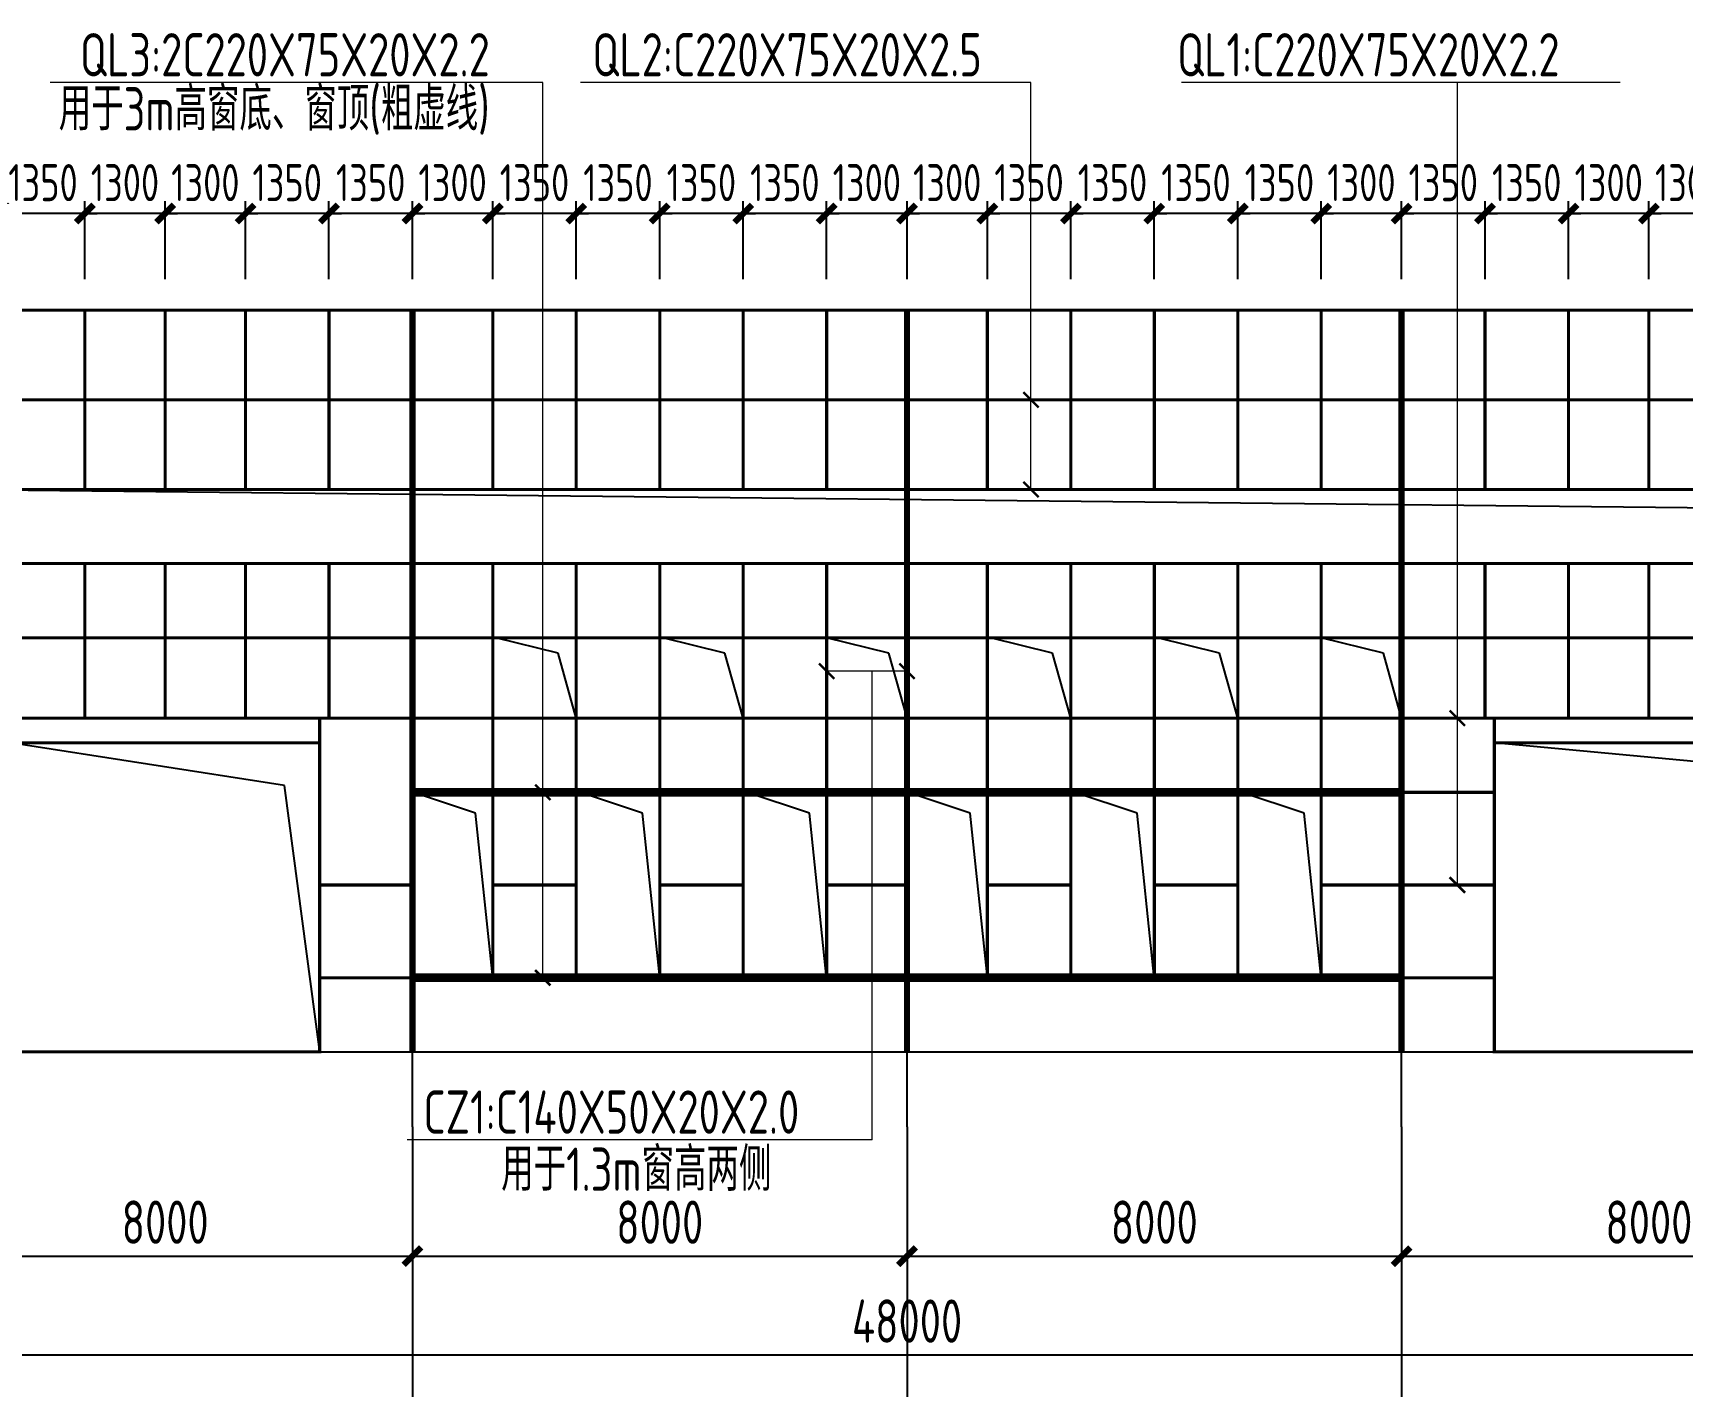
# Model space of a CAD drawing. Extents: x -2746917 to -971774, y -3334247 to -3250358.
# Drawn here: x -1549018 to -1535681, y -3308696 to -3297751 of the extents above; entities that cross this region are included whole.
import ezdxf

# ---------------------------------------------------------------- set-up
doc = ezdxf.new("R2010")
doc.units = 0
doc.header["$LTSCALE"] = 1000
doc.header["$MEASUREMENT"] = 0
doc.header["$PDMODE"] = 35
doc.linetypes.add('DASH', pattern=[0.35, 0.25, -0.1])
doc.linetypes.add('DOTE', pattern=[2.42, 2, -0.2, 0.02, -0.2])
doc.layers.get('0').update_dxf_attribs({"linetype": 'CONTINUOUS'})
doc.layers.get('Defpoints').update_dxf_attribs({"linetype": 'CONTINUOUS'})
for name, color, linetype in [('AXIS', 253, 'DOTE'), ('DIM', 3, 'CONTINUOUS'), ('NUM', 7, 'CONTINUOUS'), ('REIN', 1, 'CONTINUOUS'), ('TEXT', 7, 'CONTINUOUS')]:
    doc.layers.add(name, color=color, linetype=linetype)
doc.styles.add('TSSD_Dimension', font='tssdeng.shx', dxfattribs={"width": 0.75, "bigfont": 'Hztxt.shx'})
doc.styles.add('TSSD_Rein', font='Tssdeng.shx', dxfattribs={"width": 0.75, "bigfont": 'hztxt.shx'})
doc.dimstyles.new('TSSD_200_100', dxfattribs={"dimtxt": 350, "dimasz": 100, "dimexe": 100, "dimexo": 250, "dimgap": 100, "dimtad": 1, "dimdec": 0, "dimlfac": 2, "dimzin": 0, "dimdsep": 46, "dimtxsty": 'TSSD_Dimension', "dimblk": 'ARCHTICK', "dimcen": 0, "dimdle": 100, "dimclrt": 7, "dimadec": 0, "dimazin": 0, "dimtfac": 1, "dimtdec": 0, "dimtix": 1, "dimtmove": 2, "dimatfit": 3, "dimfxl": 1, "dimtolj": 1, "dimtzin": 0, "dimarcsym": 0})

# ---------------------------------------------------------------- blocks, each defined once
blk = doc.blocks.new('_ArchTick')
at = {"color": 0, "const_width": 0.5}
blk.add_lwpolyline([(-0.71, -0.71), (0.71, 0.71)], dxfattribs=at)
blk = doc.blocks.new('*D3378')
at = {"layer": 'Defpoints', "color": 0, "ltscale": 1.5}
for p in [(-1549949, -3306599), (-1545949, -3306599), (-1545949, -3307646)]:
    blk.add_point(p, dxfattribs=at)
at = {"layer": 'DIM', "color": 0, "lineweight": -2, "ltscale": 1.5}
for p, q in [((-1549949, -3306849), (-1549949, -3307746)), ((-1545949, -3306849), (-1545949, -3307746)), ((-1550049, -3307646), (-1545849, -3307646))]:
    blk.add_line(p, q, dxfattribs=at)
at = {"layer": 'DIM', "color": 0, "lineweight": -2, "ltscale": 1.5, "xscale": 100, "yscale": 100, "zscale": 100, "rotation": 180}
blk.add_blockref('_ArchTick', (-1549949, -3307646), dxfattribs=at)
at = {"layer": 'DIM', "color": 0, "lineweight": -2, "ltscale": 1.5, "xscale": 100, "yscale": 100, "zscale": 100}
blk.add_blockref('_ArchTick', (-1545949, -3307646), dxfattribs=at)
at = {"layer": 'DIM', "color": 7, "ltscale": 1.5, "insert": (-1547949, -3307371), "char_height": 350, "attachment_point": 5, "style": 'TSSD_Dimension'}
blk.add_mtext('\\A1;8000', dxfattribs=at)
blk = doc.blocks.new('*D3379')
at = {"layer": 'Defpoints', "color": 0, "ltscale": 1.5}
for p in [(-1545949, -3306599), (-1541949, -3306599), (-1541949, -3307646)]:
    blk.add_point(p, dxfattribs=at)
at = {"layer": 'DIM', "color": 0, "lineweight": -2, "ltscale": 1.5}
for p, q in [((-1545949, -3306849), (-1545949, -3307746)), ((-1541949, -3306849), (-1541949, -3307746)), ((-1546049, -3307646), (-1541849, -3307646))]:
    blk.add_line(p, q, dxfattribs=at)
at = {"layer": 'DIM', "color": 0, "lineweight": -2, "ltscale": 1.5, "xscale": 100, "yscale": 100, "zscale": 100, "rotation": 180}
blk.add_blockref('_ArchTick', (-1545949, -3307646), dxfattribs=at)
at = {"layer": 'DIM', "color": 0, "lineweight": -2, "ltscale": 1.5, "xscale": 100, "yscale": 100, "zscale": 100}
blk.add_blockref('_ArchTick', (-1541949, -3307646), dxfattribs=at)
at = {"layer": 'DIM', "color": 7, "ltscale": 1.5, "insert": (-1543949, -3307371), "char_height": 350, "attachment_point": 5, "style": 'TSSD_Dimension'}
blk.add_mtext('\\A1;8000', dxfattribs=at)
blk = doc.blocks.new('*D3380')
at = {"layer": 'Defpoints', "color": 0, "ltscale": 1.5}
for p in [(-1541949, -3306599), (-1537949, -3306599), (-1537949, -3307646)]:
    blk.add_point(p, dxfattribs=at)
at = {"layer": 'DIM', "color": 0, "lineweight": -2, "ltscale": 1.5}
for p, q in [((-1541949, -3306849), (-1541949, -3307746)), ((-1537949, -3306849), (-1537949, -3307746)), ((-1542049, -3307646), (-1537849, -3307646))]:
    blk.add_line(p, q, dxfattribs=at)
at = {"layer": 'DIM', "color": 0, "lineweight": -2, "ltscale": 1.5, "xscale": 100, "yscale": 100, "zscale": 100, "rotation": 180}
blk.add_blockref('_ArchTick', (-1541949, -3307646), dxfattribs=at)
at = {"layer": 'DIM', "color": 0, "lineweight": -2, "ltscale": 1.5, "xscale": 100, "yscale": 100, "zscale": 100}
blk.add_blockref('_ArchTick', (-1537949, -3307646), dxfattribs=at)
at = {"layer": 'DIM', "color": 7, "ltscale": 1.5, "insert": (-1539949, -3307371), "char_height": 350, "attachment_point": 5, "style": 'TSSD_Dimension'}
blk.add_mtext('\\A1;8000', dxfattribs=at)
blk = doc.blocks.new('*D3381')
at = {"layer": 'Defpoints', "color": 0, "ltscale": 1.5}
for p in [(-1537949, -3306599), (-1533949, -3306599), (-1533949, -3307646)]:
    blk.add_point(p, dxfattribs=at)
at = {"layer": 'DIM', "color": 0, "lineweight": -2, "ltscale": 1.5}
for p, q in [((-1537949, -3306849), (-1537949, -3307746)), ((-1533949, -3306849), (-1533949, -3307746)), ((-1538049, -3307646), (-1533849, -3307646))]:
    blk.add_line(p, q, dxfattribs=at)
at = {"layer": 'DIM', "color": 0, "lineweight": -2, "ltscale": 1.5, "xscale": 100, "yscale": 100, "zscale": 100, "rotation": 180}
blk.add_blockref('_ArchTick', (-1537949, -3307646), dxfattribs=at)
at = {"layer": 'DIM', "color": 0, "lineweight": -2, "ltscale": 1.5, "xscale": 100, "yscale": 100, "zscale": 100}
blk.add_blockref('_ArchTick', (-1533949, -3307646), dxfattribs=at)
at = {"layer": 'DIM', "color": 7, "ltscale": 1.5, "insert": (-1535949, -3307371), "char_height": 350, "attachment_point": 5, "style": 'TSSD_Dimension'}
blk.add_mtext('\\A1;8000', dxfattribs=at)
blk = doc.blocks.new('*D3383')
at = {"layer": 'Defpoints', "color": 0, "ltscale": 1.5}
for p in [(-1553949, -3306599), (-1529949, -3306599), (-1553949, -3308446)]:
    blk.add_point(p, dxfattribs=at)
at = {"layer": 'DIM', "color": 0, "lineweight": -2, "ltscale": 1.5}
for p, q in [((-1553949, -3306849), (-1553949, -3308546)), ((-1529949, -3306849), (-1529949, -3308546)), ((-1529849, -3308446), (-1554049, -3308446))]:
    blk.add_line(p, q, dxfattribs=at)
at = {"layer": 'DIM', "color": 0, "lineweight": -2, "ltscale": 1.5, "xscale": 100, "yscale": 100, "zscale": 100, "rotation": 180}
blk.add_blockref('_ArchTick', (-1553949, -3308446), dxfattribs=at)
at = {"layer": 'DIM', "color": 0, "lineweight": -2, "ltscale": 1.5, "xscale": 100, "yscale": 100, "zscale": 100}
blk.add_blockref('_ArchTick', (-1529949, -3308446), dxfattribs=at)
at = {"layer": 'DIM', "color": 7, "ltscale": 1.5, "insert": (-1541949, -3308171), "char_height": 350, "attachment_point": 5, "style": 'TSSD_Dimension'}
blk.add_mtext('\\A1;48000', dxfattribs=at)
blk = doc.blocks.new('*D3340')
at = {"layer": 'Defpoints', "color": 0, "ltscale": 1.5}
for p in [(-1535949, -3299212), (-1535949, -3299994), (-1535299, -3299994)]:
    blk.add_point(p, dxfattribs=at)
at = {"layer": 'DIM', "color": 0, "lineweight": -2, "ltscale": 1.5}
for p, q in [((-1535949, -3299744), (-1535949, -3299112)), ((-1535299, -3299744), (-1535299, -3299112)), ((-1535949, -3299212), (-1536049, -3299212)), ((-1535299, -3299212), (-1535949, -3299212)), ((-1535299, -3299212), (-1535199, -3299212))]:
    blk.add_line(p, q, dxfattribs=at)
at = {"layer": 'DIM', "color": 0, "lineweight": -2, "ltscale": 1.5, "xscale": 100, "yscale": 100, "zscale": 100}
blk.add_blockref('_ArchTick', (-1535949, -3299212), dxfattribs=at)
at = {"layer": 'DIM', "color": 0, "lineweight": -2, "ltscale": 1.5, "xscale": 100, "yscale": 100, "zscale": 100, "rotation": 180}
blk.add_blockref('_ArchTick', (-1535299, -3299212), dxfattribs=at)
at = {"layer": 'DIM', "color": 7, "ltscale": 1.5, "insert": (-1535624, -3298962), "char_height": 300, "attachment_point": 5, "style": 'TSSD_Dimension'}
blk.add_mtext('\\A1;1300', dxfattribs=at)
blk = doc.blocks.new('*D3341')
at = {"layer": 'Defpoints', "color": 0, "ltscale": 1.5}
for p in [(-1536599, -3299212), (-1536599, -3299994), (-1535949, -3299994)]:
    blk.add_point(p, dxfattribs=at)
at = {"layer": 'DIM', "color": 0, "lineweight": -2, "ltscale": 1.5}
for p, q in [((-1536599, -3299744), (-1536599, -3299112)), ((-1535949, -3299744), (-1535949, -3299112)), ((-1536599, -3299212), (-1536699, -3299212)), ((-1535949, -3299212), (-1536599, -3299212)), ((-1535949, -3299212), (-1535849, -3299212))]:
    blk.add_line(p, q, dxfattribs=at)
at = {"layer": 'DIM', "color": 0, "lineweight": -2, "ltscale": 1.5, "xscale": 100, "yscale": 100, "zscale": 100}
blk.add_blockref('_ArchTick', (-1536599, -3299212), dxfattribs=at)
at = {"layer": 'DIM', "color": 0, "lineweight": -2, "ltscale": 1.5, "xscale": 100, "yscale": 100, "zscale": 100, "rotation": 180}
blk.add_blockref('_ArchTick', (-1535949, -3299212), dxfattribs=at)
at = {"layer": 'DIM', "color": 7, "ltscale": 1.5, "insert": (-1536274, -3298962), "char_height": 300, "attachment_point": 5, "style": 'TSSD_Dimension'}
blk.add_mtext('\\A1;1300', dxfattribs=at)
blk = doc.blocks.new('*D3342')
at = {"layer": 'Defpoints', "color": 0, "ltscale": 1.5}
for p in [(-1537274, -3299212), (-1537274, -3299994), (-1536599, -3299994)]:
    blk.add_point(p, dxfattribs=at)
at = {"layer": 'DIM', "color": 0, "lineweight": -2, "ltscale": 1.5}
for p, q in [((-1537274, -3299744), (-1537274, -3299112)), ((-1536599, -3299744), (-1536599, -3299112)), ((-1537274, -3299212), (-1537374, -3299212)), ((-1536599, -3299212), (-1537274, -3299212)), ((-1536599, -3299212), (-1536499, -3299212))]:
    blk.add_line(p, q, dxfattribs=at)
at = {"layer": 'DIM', "color": 0, "lineweight": -2, "ltscale": 1.5, "xscale": 100, "yscale": 100, "zscale": 100}
blk.add_blockref('_ArchTick', (-1537274, -3299212), dxfattribs=at)
at = {"layer": 'DIM', "color": 0, "lineweight": -2, "ltscale": 1.5, "xscale": 100, "yscale": 100, "zscale": 100, "rotation": 180}
blk.add_blockref('_ArchTick', (-1536599, -3299212), dxfattribs=at)
at = {"layer": 'DIM', "color": 7, "ltscale": 1.5, "insert": (-1536937, -3298962), "char_height": 300, "attachment_point": 5, "style": 'TSSD_Dimension'}
blk.add_mtext('\\A1;1350', dxfattribs=at)
blk = doc.blocks.new('*D3343')
at = {"layer": 'Defpoints', "color": 0, "ltscale": 1.5}
for p in [(-1537949, -3299212), (-1537949, -3299994), (-1537274, -3299994)]:
    blk.add_point(p, dxfattribs=at)
at = {"layer": 'DIM', "color": 0, "lineweight": -2, "ltscale": 1.5}
for p, q in [((-1537949, -3299744), (-1537949, -3299112)), ((-1537274, -3299744), (-1537274, -3299112)), ((-1537949, -3299212), (-1538049, -3299212)), ((-1537274, -3299212), (-1537949, -3299212)), ((-1537274, -3299212), (-1537174, -3299212))]:
    blk.add_line(p, q, dxfattribs=at)
at = {"layer": 'DIM', "color": 0, "lineweight": -2, "ltscale": 1.5, "xscale": 100, "yscale": 100, "zscale": 100}
blk.add_blockref('_ArchTick', (-1537949, -3299212), dxfattribs=at)
at = {"layer": 'DIM', "color": 0, "lineweight": -2, "ltscale": 1.5, "xscale": 100, "yscale": 100, "zscale": 100, "rotation": 180}
blk.add_blockref('_ArchTick', (-1537274, -3299212), dxfattribs=at)
at = {"layer": 'DIM', "color": 7, "ltscale": 1.5, "insert": (-1537612, -3298962), "char_height": 300, "attachment_point": 5, "style": 'TSSD_Dimension'}
blk.add_mtext('\\A1;1350', dxfattribs=at)
blk = doc.blocks.new('*D3344')
at = {"layer": 'Defpoints', "color": 0, "ltscale": 1.5}
for p in [(-1538599, -3299212), (-1538599, -3299994), (-1537949, -3299994)]:
    blk.add_point(p, dxfattribs=at)
at = {"layer": 'DIM', "color": 0, "lineweight": -2, "ltscale": 1.5}
for p, q in [((-1538599, -3299744), (-1538599, -3299112)), ((-1537949, -3299744), (-1537949, -3299112)), ((-1538599, -3299212), (-1538699, -3299212)), ((-1537949, -3299212), (-1538599, -3299212)), ((-1537949, -3299212), (-1537849, -3299212))]:
    blk.add_line(p, q, dxfattribs=at)
at = {"layer": 'DIM', "color": 0, "lineweight": -2, "ltscale": 1.5, "xscale": 100, "yscale": 100, "zscale": 100}
blk.add_blockref('_ArchTick', (-1538599, -3299212), dxfattribs=at)
at = {"layer": 'DIM', "color": 0, "lineweight": -2, "ltscale": 1.5, "xscale": 100, "yscale": 100, "zscale": 100, "rotation": 180}
blk.add_blockref('_ArchTick', (-1537949, -3299212), dxfattribs=at)
at = {"layer": 'DIM', "color": 7, "ltscale": 1.5, "insert": (-1538274, -3298962), "char_height": 300, "attachment_point": 5, "style": 'TSSD_Dimension'}
blk.add_mtext('\\A1;1300', dxfattribs=at)
blk = doc.blocks.new('*D3345')
at = {"layer": 'Defpoints', "color": 0, "ltscale": 1.5}
for p in [(-1539274, -3299212), (-1539274, -3299994), (-1538599, -3299994)]:
    blk.add_point(p, dxfattribs=at)
at = {"layer": 'DIM', "color": 0, "lineweight": -2, "ltscale": 1.5}
for p, q in [((-1539274, -3299744), (-1539274, -3299112)), ((-1538599, -3299744), (-1538599, -3299112)), ((-1539274, -3299212), (-1539374, -3299212)), ((-1538599, -3299212), (-1539274, -3299212)), ((-1538599, -3299212), (-1538499, -3299212))]:
    blk.add_line(p, q, dxfattribs=at)
at = {"layer": 'DIM', "color": 0, "lineweight": -2, "ltscale": 1.5, "xscale": 100, "yscale": 100, "zscale": 100}
blk.add_blockref('_ArchTick', (-1539274, -3299212), dxfattribs=at)
at = {"layer": 'DIM', "color": 0, "lineweight": -2, "ltscale": 1.5, "xscale": 100, "yscale": 100, "zscale": 100, "rotation": 180}
blk.add_blockref('_ArchTick', (-1538599, -3299212), dxfattribs=at)
at = {"layer": 'DIM', "color": 7, "ltscale": 1.5, "insert": (-1538937, -3298962), "char_height": 300, "attachment_point": 5, "style": 'TSSD_Dimension'}
blk.add_mtext('\\A1;1350', dxfattribs=at)
blk = doc.blocks.new('*D3346')
at = {"layer": 'Defpoints', "color": 0, "ltscale": 1.5}
for p in [(-1539949, -3299212), (-1539949, -3299994), (-1539274, -3299994)]:
    blk.add_point(p, dxfattribs=at)
at = {"layer": 'DIM', "color": 0, "lineweight": -2, "ltscale": 1.5}
for p, q in [((-1539949, -3299744), (-1539949, -3299112)), ((-1539274, -3299744), (-1539274, -3299112)), ((-1539949, -3299212), (-1540049, -3299212)), ((-1539274, -3299212), (-1539949, -3299212)), ((-1539274, -3299212), (-1539174, -3299212))]:
    blk.add_line(p, q, dxfattribs=at)
at = {"layer": 'DIM', "color": 0, "lineweight": -2, "ltscale": 1.5, "xscale": 100, "yscale": 100, "zscale": 100}
blk.add_blockref('_ArchTick', (-1539949, -3299212), dxfattribs=at)
at = {"layer": 'DIM', "color": 0, "lineweight": -2, "ltscale": 1.5, "xscale": 100, "yscale": 100, "zscale": 100, "rotation": 180}
blk.add_blockref('_ArchTick', (-1539274, -3299212), dxfattribs=at)
at = {"layer": 'DIM', "color": 7, "ltscale": 1.5, "insert": (-1539612, -3298962), "char_height": 300, "attachment_point": 5, "style": 'TSSD_Dimension'}
blk.add_mtext('\\A1;1350', dxfattribs=at)
blk = doc.blocks.new('*D3347')
at = {"layer": 'Defpoints', "color": 0, "ltscale": 1.5}
for p in [(-1540624, -3299212), (-1540624, -3299994), (-1539949, -3299994)]:
    blk.add_point(p, dxfattribs=at)
at = {"layer": 'DIM', "color": 0, "lineweight": -2, "ltscale": 1.5}
for p, q in [((-1540624, -3299744), (-1540624, -3299112)), ((-1539949, -3299744), (-1539949, -3299112)), ((-1540624, -3299212), (-1540724, -3299212)), ((-1539949, -3299212), (-1540624, -3299212)), ((-1539949, -3299212), (-1539849, -3299212))]:
    blk.add_line(p, q, dxfattribs=at)
at = {"layer": 'DIM', "color": 0, "lineweight": -2, "ltscale": 1.5, "xscale": 100, "yscale": 100, "zscale": 100}
blk.add_blockref('_ArchTick', (-1540624, -3299212), dxfattribs=at)
at = {"layer": 'DIM', "color": 0, "lineweight": -2, "ltscale": 1.5, "xscale": 100, "yscale": 100, "zscale": 100, "rotation": 180}
blk.add_blockref('_ArchTick', (-1539949, -3299212), dxfattribs=at)
at = {"layer": 'DIM', "color": 7, "ltscale": 1.5, "insert": (-1540287, -3298962), "char_height": 300, "attachment_point": 5, "style": 'TSSD_Dimension'}
blk.add_mtext('\\A1;1350', dxfattribs=at)
blk = doc.blocks.new('*D3348')
at = {"layer": 'Defpoints', "color": 0, "ltscale": 1.5}
for p in [(-1541299, -3299212), (-1541299, -3299994), (-1540624, -3299994)]:
    blk.add_point(p, dxfattribs=at)
at = {"layer": 'DIM', "color": 0, "lineweight": -2, "ltscale": 1.5}
for p, q in [((-1541299, -3299744), (-1541299, -3299112)), ((-1540624, -3299744), (-1540624, -3299112)), ((-1541299, -3299212), (-1541399, -3299212)), ((-1540624, -3299212), (-1541299, -3299212)), ((-1540624, -3299212), (-1540524, -3299212))]:
    blk.add_line(p, q, dxfattribs=at)
at = {"layer": 'DIM', "color": 0, "lineweight": -2, "ltscale": 1.5, "xscale": 100, "yscale": 100, "zscale": 100}
blk.add_blockref('_ArchTick', (-1541299, -3299212), dxfattribs=at)
at = {"layer": 'DIM', "color": 0, "lineweight": -2, "ltscale": 1.5, "xscale": 100, "yscale": 100, "zscale": 100, "rotation": 180}
blk.add_blockref('_ArchTick', (-1540624, -3299212), dxfattribs=at)
at = {"layer": 'DIM', "color": 7, "ltscale": 1.5, "insert": (-1540962, -3298962), "char_height": 300, "attachment_point": 5, "style": 'TSSD_Dimension'}
blk.add_mtext('\\A1;1350', dxfattribs=at)
blk = doc.blocks.new('*D3349')
at = {"layer": 'Defpoints', "color": 0, "ltscale": 1.5}
for p in [(-1541949, -3299212), (-1541949, -3299994), (-1541299, -3299994)]:
    blk.add_point(p, dxfattribs=at)
at = {"layer": 'DIM', "color": 0, "lineweight": -2, "ltscale": 1.5}
for p, q in [((-1541949, -3299744), (-1541949, -3299112)), ((-1541299, -3299744), (-1541299, -3299112)), ((-1541949, -3299212), (-1542049, -3299212)), ((-1541299, -3299212), (-1541949, -3299212)), ((-1541299, -3299212), (-1541199, -3299212))]:
    blk.add_line(p, q, dxfattribs=at)
at = {"layer": 'DIM', "color": 0, "lineweight": -2, "ltscale": 1.5, "xscale": 100, "yscale": 100, "zscale": 100}
blk.add_blockref('_ArchTick', (-1541949, -3299212), dxfattribs=at)
at = {"layer": 'DIM', "color": 0, "lineweight": -2, "ltscale": 1.5, "xscale": 100, "yscale": 100, "zscale": 100, "rotation": 180}
blk.add_blockref('_ArchTick', (-1541299, -3299212), dxfattribs=at)
at = {"layer": 'DIM', "color": 7, "ltscale": 1.5, "insert": (-1541624, -3298962), "char_height": 300, "attachment_point": 5, "style": 'TSSD_Dimension'}
blk.add_mtext('\\A1;1300', dxfattribs=at)
blk = doc.blocks.new('*D3350')
at = {"layer": 'Defpoints', "color": 0, "ltscale": 1.5}
for p in [(-1542599, -3299212), (-1542599, -3299994), (-1541949, -3299994)]:
    blk.add_point(p, dxfattribs=at)
at = {"layer": 'DIM', "color": 0, "lineweight": -2, "ltscale": 1.5}
for p, q in [((-1542599, -3299744), (-1542599, -3299112)), ((-1541949, -3299744), (-1541949, -3299112)), ((-1542599, -3299212), (-1542699, -3299212)), ((-1541949, -3299212), (-1542599, -3299212)), ((-1541949, -3299212), (-1541849, -3299212))]:
    blk.add_line(p, q, dxfattribs=at)
at = {"layer": 'DIM', "color": 0, "lineweight": -2, "ltscale": 1.5, "xscale": 100, "yscale": 100, "zscale": 100}
blk.add_blockref('_ArchTick', (-1542599, -3299212), dxfattribs=at)
at = {"layer": 'DIM', "color": 0, "lineweight": -2, "ltscale": 1.5, "xscale": 100, "yscale": 100, "zscale": 100, "rotation": 180}
blk.add_blockref('_ArchTick', (-1541949, -3299212), dxfattribs=at)
at = {"layer": 'DIM', "color": 7, "ltscale": 1.5, "insert": (-1542274, -3298962), "char_height": 300, "attachment_point": 5, "style": 'TSSD_Dimension'}
blk.add_mtext('\\A1;1300', dxfattribs=at)
blk = doc.blocks.new('*D3351')
at = {"layer": 'Defpoints', "color": 0, "ltscale": 1.5}
for p in [(-1543274, -3299212), (-1543274, -3299994), (-1542599, -3299994)]:
    blk.add_point(p, dxfattribs=at)
at = {"layer": 'DIM', "color": 0, "lineweight": -2, "ltscale": 1.5}
for p, q in [((-1543274, -3299744), (-1543274, -3299112)), ((-1542599, -3299744), (-1542599, -3299112)), ((-1543274, -3299212), (-1543374, -3299212)), ((-1542599, -3299212), (-1543274, -3299212)), ((-1542599, -3299212), (-1542499, -3299212))]:
    blk.add_line(p, q, dxfattribs=at)
at = {"layer": 'DIM', "color": 0, "lineweight": -2, "ltscale": 1.5, "xscale": 100, "yscale": 100, "zscale": 100}
blk.add_blockref('_ArchTick', (-1543274, -3299212), dxfattribs=at)
at = {"layer": 'DIM', "color": 0, "lineweight": -2, "ltscale": 1.5, "xscale": 100, "yscale": 100, "zscale": 100, "rotation": 180}
blk.add_blockref('_ArchTick', (-1542599, -3299212), dxfattribs=at)
at = {"layer": 'DIM', "color": 7, "ltscale": 1.5, "insert": (-1542937, -3298962), "char_height": 300, "attachment_point": 5, "style": 'TSSD_Dimension'}
blk.add_mtext('\\A1;1350', dxfattribs=at)
blk = doc.blocks.new('*D3352')
at = {"layer": 'Defpoints', "color": 0, "ltscale": 1.5}
for p in [(-1543949, -3299212), (-1543949, -3299994), (-1543274, -3299994)]:
    blk.add_point(p, dxfattribs=at)
at = {"layer": 'DIM', "color": 0, "lineweight": -2, "ltscale": 1.5}
for p, q in [((-1543949, -3299744), (-1543949, -3299112)), ((-1543274, -3299744), (-1543274, -3299112)), ((-1543949, -3299212), (-1544049, -3299212)), ((-1543274, -3299212), (-1543949, -3299212)), ((-1543274, -3299212), (-1543174, -3299212))]:
    blk.add_line(p, q, dxfattribs=at)
at = {"layer": 'DIM', "color": 0, "lineweight": -2, "ltscale": 1.5, "xscale": 100, "yscale": 100, "zscale": 100}
blk.add_blockref('_ArchTick', (-1543949, -3299212), dxfattribs=at)
at = {"layer": 'DIM', "color": 0, "lineweight": -2, "ltscale": 1.5, "xscale": 100, "yscale": 100, "zscale": 100, "rotation": 180}
blk.add_blockref('_ArchTick', (-1543274, -3299212), dxfattribs=at)
at = {"layer": 'DIM', "color": 7, "ltscale": 1.5, "insert": (-1543612, -3298962), "char_height": 300, "attachment_point": 5, "style": 'TSSD_Dimension'}
blk.add_mtext('\\A1;1350', dxfattribs=at)
blk = doc.blocks.new('*D3353')
at = {"layer": 'Defpoints', "color": 0, "ltscale": 1.5}
for p in [(-1544624, -3299212), (-1544624, -3299994), (-1543949, -3299994)]:
    blk.add_point(p, dxfattribs=at)
at = {"layer": 'DIM', "color": 0, "lineweight": -2, "ltscale": 1.5}
for p, q in [((-1544624, -3299744), (-1544624, -3299112)), ((-1543949, -3299744), (-1543949, -3299112)), ((-1544624, -3299212), (-1544724, -3299212)), ((-1543949, -3299212), (-1544624, -3299212)), ((-1543949, -3299212), (-1543849, -3299212))]:
    blk.add_line(p, q, dxfattribs=at)
at = {"layer": 'DIM', "color": 0, "lineweight": -2, "ltscale": 1.5, "xscale": 100, "yscale": 100, "zscale": 100}
blk.add_blockref('_ArchTick', (-1544624, -3299212), dxfattribs=at)
at = {"layer": 'DIM', "color": 0, "lineweight": -2, "ltscale": 1.5, "xscale": 100, "yscale": 100, "zscale": 100, "rotation": 180}
blk.add_blockref('_ArchTick', (-1543949, -3299212), dxfattribs=at)
at = {"layer": 'DIM', "color": 7, "ltscale": 1.5, "insert": (-1544287, -3298962), "char_height": 300, "attachment_point": 5, "style": 'TSSD_Dimension'}
blk.add_mtext('\\A1;1350', dxfattribs=at)
blk = doc.blocks.new('*D3354')
at = {"layer": 'Defpoints', "color": 0, "ltscale": 1.5}
for p in [(-1545299, -3299212), (-1545299, -3299994), (-1544624, -3299994)]:
    blk.add_point(p, dxfattribs=at)
at = {"layer": 'DIM', "color": 0, "lineweight": -2, "ltscale": 1.5}
for p, q in [((-1545299, -3299744), (-1545299, -3299112)), ((-1544624, -3299744), (-1544624, -3299112)), ((-1545299, -3299212), (-1545399, -3299212)), ((-1544624, -3299212), (-1545299, -3299212)), ((-1544624, -3299212), (-1544524, -3299212))]:
    blk.add_line(p, q, dxfattribs=at)
at = {"layer": 'DIM', "color": 0, "lineweight": -2, "ltscale": 1.5, "xscale": 100, "yscale": 100, "zscale": 100}
blk.add_blockref('_ArchTick', (-1545299, -3299212), dxfattribs=at)
at = {"layer": 'DIM', "color": 0, "lineweight": -2, "ltscale": 1.5, "xscale": 100, "yscale": 100, "zscale": 100, "rotation": 180}
blk.add_blockref('_ArchTick', (-1544624, -3299212), dxfattribs=at)
at = {"layer": 'DIM', "color": 7, "ltscale": 1.5, "insert": (-1544962, -3298962), "char_height": 300, "attachment_point": 5, "style": 'TSSD_Dimension'}
blk.add_mtext('\\A1;1350', dxfattribs=at)
blk = doc.blocks.new('*D3355')
at = {"layer": 'Defpoints', "color": 0, "ltscale": 1.5}
for p in [(-1545949, -3299212), (-1545949, -3299994), (-1545299, -3299994)]:
    blk.add_point(p, dxfattribs=at)
at = {"layer": 'DIM', "color": 0, "lineweight": -2, "ltscale": 1.5}
for p, q in [((-1545949, -3299744), (-1545949, -3299112)), ((-1545299, -3299744), (-1545299, -3299112)), ((-1545949, -3299212), (-1546049, -3299212)), ((-1545299, -3299212), (-1545949, -3299212)), ((-1545299, -3299212), (-1545199, -3299212))]:
    blk.add_line(p, q, dxfattribs=at)
at = {"layer": 'DIM', "color": 0, "lineweight": -2, "ltscale": 1.5, "xscale": 100, "yscale": 100, "zscale": 100}
blk.add_blockref('_ArchTick', (-1545949, -3299212), dxfattribs=at)
at = {"layer": 'DIM', "color": 0, "lineweight": -2, "ltscale": 1.5, "xscale": 100, "yscale": 100, "zscale": 100, "rotation": 180}
blk.add_blockref('_ArchTick', (-1545299, -3299212), dxfattribs=at)
at = {"layer": 'DIM', "color": 7, "ltscale": 1.5, "insert": (-1545624, -3298962), "char_height": 300, "attachment_point": 5, "style": 'TSSD_Dimension'}
blk.add_mtext('\\A1;1300', dxfattribs=at)
blk = doc.blocks.new('*D3356')
at = {"layer": 'Defpoints', "color": 0, "ltscale": 1.5}
for p in [(-1546624, -3299212), (-1546624, -3299994), (-1545949, -3299994)]:
    blk.add_point(p, dxfattribs=at)
at = {"layer": 'DIM', "color": 0, "lineweight": -2, "ltscale": 1.5}
for p, q in [((-1546624, -3299744), (-1546624, -3299112)), ((-1545949, -3299744), (-1545949, -3299112)), ((-1546624, -3299212), (-1546724, -3299212)), ((-1545949, -3299212), (-1546624, -3299212)), ((-1545949, -3299212), (-1545849, -3299212))]:
    blk.add_line(p, q, dxfattribs=at)
at = {"layer": 'DIM', "color": 0, "lineweight": -2, "ltscale": 1.5, "xscale": 100, "yscale": 100, "zscale": 100}
blk.add_blockref('_ArchTick', (-1546624, -3299212), dxfattribs=at)
at = {"layer": 'DIM', "color": 0, "lineweight": -2, "ltscale": 1.5, "xscale": 100, "yscale": 100, "zscale": 100, "rotation": 180}
blk.add_blockref('_ArchTick', (-1545949, -3299212), dxfattribs=at)
at = {"layer": 'DIM', "color": 7, "ltscale": 1.5, "insert": (-1546287, -3298962), "char_height": 300, "attachment_point": 5, "style": 'TSSD_Dimension'}
blk.add_mtext('\\A1;1350', dxfattribs=at)
blk = doc.blocks.new('*D3357')
at = {"layer": 'Defpoints', "color": 0, "ltscale": 1.5}
for p in [(-1547299, -3299212), (-1547299, -3299994), (-1546624, -3299994)]:
    blk.add_point(p, dxfattribs=at)
at = {"layer": 'DIM', "color": 0, "lineweight": -2, "ltscale": 1.5}
for p, q in [((-1547299, -3299744), (-1547299, -3299112)), ((-1546624, -3299744), (-1546624, -3299112)), ((-1547299, -3299212), (-1547399, -3299212)), ((-1546624, -3299212), (-1547299, -3299212)), ((-1546624, -3299212), (-1546524, -3299212))]:
    blk.add_line(p, q, dxfattribs=at)
at = {"layer": 'DIM', "color": 0, "lineweight": -2, "ltscale": 1.5, "xscale": 100, "yscale": 100, "zscale": 100}
blk.add_blockref('_ArchTick', (-1547299, -3299212), dxfattribs=at)
at = {"layer": 'DIM', "color": 0, "lineweight": -2, "ltscale": 1.5, "xscale": 100, "yscale": 100, "zscale": 100, "rotation": 180}
blk.add_blockref('_ArchTick', (-1546624, -3299212), dxfattribs=at)
at = {"layer": 'DIM', "color": 7, "ltscale": 1.5, "insert": (-1546962, -3298962), "char_height": 300, "attachment_point": 5, "style": 'TSSD_Dimension'}
blk.add_mtext('\\A1;1350', dxfattribs=at)
blk = doc.blocks.new('*D3358')
at = {"layer": 'Defpoints', "color": 0, "ltscale": 1.5}
for p in [(-1547949, -3299212), (-1547949, -3299994), (-1547299, -3299994)]:
    blk.add_point(p, dxfattribs=at)
at = {"layer": 'DIM', "color": 0, "lineweight": -2, "ltscale": 1.5}
for p, q in [((-1547949, -3299744), (-1547949, -3299112)), ((-1547299, -3299744), (-1547299, -3299112)), ((-1547949, -3299212), (-1548049, -3299212)), ((-1547299, -3299212), (-1547949, -3299212)), ((-1547299, -3299212), (-1547199, -3299212))]:
    blk.add_line(p, q, dxfattribs=at)
at = {"layer": 'DIM', "color": 0, "lineweight": -2, "ltscale": 1.5, "xscale": 100, "yscale": 100, "zscale": 100}
blk.add_blockref('_ArchTick', (-1547949, -3299212), dxfattribs=at)
at = {"layer": 'DIM', "color": 0, "lineweight": -2, "ltscale": 1.5, "xscale": 100, "yscale": 100, "zscale": 100, "rotation": 180}
blk.add_blockref('_ArchTick', (-1547299, -3299212), dxfattribs=at)
at = {"layer": 'DIM', "color": 7, "ltscale": 1.5, "insert": (-1547624, -3298962), "char_height": 300, "attachment_point": 5, "style": 'TSSD_Dimension'}
blk.add_mtext('\\A1;1300', dxfattribs=at)
blk = doc.blocks.new('*D3359')
at = {"layer": 'Defpoints', "color": 0, "ltscale": 1.5}
for p in [(-1548599, -3299212), (-1548599, -3299994), (-1547949, -3299994)]:
    blk.add_point(p, dxfattribs=at)
at = {"layer": 'DIM', "color": 0, "lineweight": -2, "ltscale": 1.5}
for p, q in [((-1548599, -3299744), (-1548599, -3299112)), ((-1547949, -3299744), (-1547949, -3299112)), ((-1548599, -3299212), (-1548699, -3299212)), ((-1547949, -3299212), (-1548599, -3299212)), ((-1547949, -3299212), (-1547849, -3299212))]:
    blk.add_line(p, q, dxfattribs=at)
at = {"layer": 'DIM', "color": 0, "lineweight": -2, "ltscale": 1.5, "xscale": 100, "yscale": 100, "zscale": 100}
blk.add_blockref('_ArchTick', (-1548599, -3299212), dxfattribs=at)
at = {"layer": 'DIM', "color": 0, "lineweight": -2, "ltscale": 1.5, "xscale": 100, "yscale": 100, "zscale": 100, "rotation": 180}
blk.add_blockref('_ArchTick', (-1547949, -3299212), dxfattribs=at)
at = {"layer": 'DIM', "color": 7, "ltscale": 1.5, "insert": (-1548274, -3298962), "char_height": 300, "attachment_point": 5, "style": 'TSSD_Dimension'}
blk.add_mtext('\\A1;1300', dxfattribs=at)
blk = doc.blocks.new('*D3360')
at = {"layer": 'Defpoints', "color": 0, "ltscale": 1.5}
for p in [(-1549274, -3299212), (-1549274, -3299994), (-1548599, -3299994)]:
    blk.add_point(p, dxfattribs=at)
at = {"layer": 'DIM', "color": 0, "lineweight": -2, "ltscale": 1.5}
for p, q in [((-1549274, -3299744), (-1549274, -3299112)), ((-1548599, -3299744), (-1548599, -3299112)), ((-1549274, -3299212), (-1549374, -3299212)), ((-1548599, -3299212), (-1549274, -3299212)), ((-1548599, -3299212), (-1548499, -3299212))]:
    blk.add_line(p, q, dxfattribs=at)
at = {"layer": 'DIM', "color": 0, "lineweight": -2, "ltscale": 1.5, "xscale": 100, "yscale": 100, "zscale": 100}
blk.add_blockref('_ArchTick', (-1549274, -3299212), dxfattribs=at)
at = {"layer": 'DIM', "color": 0, "lineweight": -2, "ltscale": 1.5, "xscale": 100, "yscale": 100, "zscale": 100, "rotation": 180}
blk.add_blockref('_ArchTick', (-1548599, -3299212), dxfattribs=at)
at = {"layer": 'DIM', "color": 7, "ltscale": 1.5, "insert": (-1548937, -3298962), "char_height": 300, "attachment_point": 5, "style": 'TSSD_Dimension'}
blk.add_mtext('\\A1;1350', dxfattribs=at)

msp = doc.modelspace()

# ---------------------------------------------------------------- linework, layer by layer
at = {"ltscale": 1.5}
for p, q in [((-1534192.6, -3301606.67), (-1549949.13, -3301443.73)), ((-1544771.27, -3302767.35), (-1545274.13, -3302643.73)), ((-1544624.13, -3303293.73), (-1544771.27, -3302767.35)), ((-1543421.27, -3302767.35), (-1543924.13, -3302643.73)), ((-1543274.13, -3303293.73), (-1543421.27, -3302767.35)), ((-1542096.27, -3302767.35), (-1542599.13, -3302643.73)), ((-1541949.13, -3303293.73), (-1542096.27, -3302767.35)), ((-1540771.27, -3302767.35), (-1541274.13, -3302643.73)), ((-1540624.13, -3303293.73), (-1540771.27, -3302767.35)), ((-1539421.27, -3302767.35), (-1539924.13, -3302643.73)), ((-1539274.13, -3303293.73), (-1539421.27, -3302767.35)), ((-1538096.27, -3302767.35), (-1538599.13, -3302643.73)), ((-1537949.13, -3303293.73), (-1538096.27, -3302767.35)), ((-1546982.96, -3303837.37), (-1549199.13, -3303493.73)), ((-1534888.35, -3303709.29), (-1537199.13, -3303493.73)), ((-1546699.13, -3305993.73), (-1546982.96, -3303837.37)), ((-1545437.78, -3304062.55), (-1545949.13, -3303893.73)), ((-1544087.78, -3304062.55), (-1544599.13, -3303893.73)), ((-1542737.78, -3304062.55), (-1543249.13, -3303893.73)), ((-1541437.78, -3304062.55), (-1541949.13, -3303893.73)), ((-1540087.78, -3304062.55), (-1540599.13, -3303893.73)), ((-1538737.78, -3304062.55), (-1539249.13, -3303893.73)), ((-1545299.13, -3305393.73), (-1545437.78, -3304062.55)), ((-1543949.13, -3305393.73), (-1544087.78, -3304062.55)), ((-1542599.13, -3305393.73), (-1542737.78, -3304062.55)), ((-1541299.13, -3305393.73), (-1541437.78, -3304062.55)), ((-1539949.13, -3305393.73), (-1540087.78, -3304062.55)), ((-1538599.13, -3305393.73), (-1538737.78, -3304062.55))]:
    msp.add_line(p, q, dxfattribs=at)
at = {"layer": 'AXIS', "ltscale": 1.5}
for p, q in [((-1545949.13, -3306598.7), (-1545949.13, -3303903.99)), ((-1541949.13, -3306598.7), (-1541949.13, -3303903.99)), ((-1537949.13, -3306598.7), (-1537949.13, -3303903.99))]:
    msp.add_line(p, q, dxfattribs=at)
at = {"layer": 'NUM', "ltscale": 1.5}
for p, q in [((-1545949.13, -3306598.7), (-1545949.13, -3308846.34)), ((-1541949.13, -3306598.7), (-1541949.13, -3308846.34)), ((-1537949.13, -3306598.7), (-1537949.13, -3308846.34))]:
    msp.add_line(p, q, dxfattribs=at)
at = {"layer": 'REIN', "color": 0, "ltscale": 0.1}
msp.add_line((-1555221.43, -3305993.73), (-1529354.46, -3305993.73), dxfattribs=at)
at = {"layer": 'REIN', "color": 0, "ltscale": 0.1, "const_width": 50}
for points in [[(-1545949.13, -3305993.73), (-1545949.13, -3299993.73)], [(-1541949.13, -3305993.73), (-1541949.13, -3299993.73)], [(-1537949.13, -3305993.73), (-1537949.13, -3299993.73)]]:
    msp.add_lwpolyline(points, dxfattribs=at)
at = {"layer": 'REIN', "color": 0, "const_width": 25}
for points in [[(-1553886.63, -3299993.73), (-1530011.63, -3299993.73)], [(-1530011.63, -3300718.73), (-1553886.63, -3300718.73)], [(-1530011.63, -3305393.73), (-1530011.63, -3304793.73), (-1531949.13, -3304793.73), (-1531949.13, -3301443.73), (-1551949.13, -3301443.73), (-1551949.13, -3304793.73), (-1553886.63, -3304793.73), (-1553886.63, -3305393.73), (-1549949.13, -3305393.73), (-1549949.13, -3302043.73), (-1533949.13, -3302043.73), (-1533949.13, -3305393.73), (-1530011.63, -3305393.73)], [(-1549949.13, -3302043.73), (-1533949.13, -3302043.73)], [(-1549949.13, -3302643.73), (-1533949.13, -3302643.73)], [(-1549949.13, -3303293.73), (-1533949.13, -3303293.73)], [(-1546699.13, -3303493.73), (-1546699.13, -3303293.73)], [(-1537199.13, -3303493.73), (-1537199.13, -3303293.73)], [(-1545949.13, -3303893.73), (-1537949.13, -3303893.73)], [(-1537949.13, -3303893.73), (-1537199.13, -3303893.73)], [(-1546699.13, -3304643.73), (-1545949.13, -3304643.73)], [(-1545299.13, -3304643.73), (-1544624.13, -3304643.73)], [(-1543949.13, -3304643.73), (-1543274.13, -3304643.73)], [(-1542599.13, -3304643.73), (-1541949.13, -3304643.73)], [(-1541299.13, -3304643.73), (-1540624.13, -3304643.73)], [(-1539949.13, -3304643.73), (-1539274.13, -3304643.73)], [(-1538599.13, -3304643.73), (-1537199.13, -3304643.73)], [(-1546699.13, -3305393.73), (-1545949.13, -3305393.73)], [(-1537949.13, -3305393.73), (-1537199.13, -3305393.73)]]:
    msp.add_lwpolyline(points, dxfattribs=at)
at = {"layer": 'REIN', "color": 8, "linetype": 'DASH', "const_width": 25}
for points in [[(-1548599.13, -3301443.73), (-1548599.13, -3299993.73)], [(-1547949.13, -3301443.73), (-1547949.13, -3299993.73)], [(-1547299.13, -3301443.73), (-1547299.13, -3299993.73)], [(-1546624.13, -3301443.73), (-1546624.13, -3299993.73)], [(-1545949.13, -3301443.73), (-1545949.13, -3299993.73)], [(-1545299.13, -3301443.73), (-1545299.13, -3299993.73)], [(-1544624.13, -3301443.73), (-1544624.13, -3299993.73)], [(-1543949.13, -3301443.73), (-1543949.13, -3299993.73)], [(-1543274.13, -3301443.73), (-1543274.13, -3299993.73)], [(-1542599.13, -3301443.73), (-1542599.13, -3299993.73)], [(-1541949.13, -3301443.73), (-1541949.13, -3299993.73)], [(-1541299.13, -3301443.73), (-1541299.13, -3299993.73)], [(-1540624.13, -3301443.73), (-1540624.13, -3299993.73)], [(-1539949.13, -3301443.73), (-1539949.13, -3299993.73)], [(-1539274.13, -3301443.73), (-1539274.13, -3299993.73)], [(-1538599.13, -3301443.73), (-1538599.13, -3299993.73)], [(-1537949.13, -3301443.73), (-1537949.13, -3299993.73)], [(-1537274.13, -3301443.73), (-1537274.13, -3299993.73)], [(-1536599.13, -3301443.73), (-1536599.13, -3299993.73)], [(-1535949.13, -3301443.73), (-1535949.13, -3299993.73)], [(-1548599.13, -3303293.73), (-1548599.13, -3302043.73)], [(-1547949.13, -3303293.73), (-1547949.13, -3302043.73)], [(-1547299.13, -3303293.73), (-1547299.13, -3302043.73)], [(-1546624.13, -3303293.73), (-1546624.13, -3302043.73)], [(-1545299.13, -3302643.73), (-1545299.13, -3302043.73)], [(-1544624.13, -3302643.73), (-1544624.13, -3302043.73)], [(-1543949.13, -3302643.73), (-1543949.13, -3302043.73)], [(-1543274.13, -3302643.73), (-1543274.13, -3302043.73)], [(-1542599.13, -3302643.73), (-1542599.13, -3302043.73)], [(-1541299.13, -3302643.73), (-1541299.13, -3302043.73)], [(-1540624.13, -3302643.73), (-1540624.13, -3302043.73)], [(-1539949.13, -3302643.73), (-1539949.13, -3302043.73)], [(-1539274.13, -3302643.73), (-1539274.13, -3302043.73)], [(-1538599.13, -3302643.73), (-1538599.13, -3302043.73)], [(-1537274.13, -3303293.73), (-1537274.13, -3302043.73)], [(-1536599.13, -3303293.73), (-1536599.13, -3302043.73)], [(-1535949.13, -3303293.73), (-1535949.13, -3302043.73)], [(-1545299.13, -3303893.73), (-1545299.13, -3303293.73)], [(-1544624.13, -3303893.73), (-1544624.13, -3303293.73)], [(-1543949.13, -3303893.73), (-1543949.13, -3303293.73)], [(-1543274.13, -3303893.73), (-1543274.13, -3303293.73)], [(-1542599.13, -3303893.73), (-1542599.13, -3303293.73)], [(-1541299.13, -3303893.73), (-1541299.13, -3303293.73)], [(-1540624.13, -3303893.73), (-1540624.13, -3303293.73)], [(-1539949.13, -3303893.73), (-1539949.13, -3303293.73)], [(-1539274.13, -3303893.73), (-1539274.13, -3303293.73)], [(-1538599.13, -3303893.73), (-1538599.13, -3303293.73)]]:
    msp.add_lwpolyline(points, dxfattribs=at)
at = {"layer": 'REIN', "color": 0, "linetype": 'ByBlock', "const_width": 20}
for points in [[(-1540884.33, -3300780.99), (-1541008.85, -3300656.47)], [(-1540884.33, -3301505.99), (-1541008.85, -3301381.47)], [(-1542536.88, -3302976.32), (-1542661.39, -3302851.8)], [(-1541886.88, -3302976.32), (-1542011.39, -3302851.8)], [(-1537435.95, -3303355.99), (-1537560.47, -3303231.47)], [(-1544832.33, -3303955.99), (-1544956.85, -3303831.47)], [(-1537435.95, -3304705.99), (-1537560.47, -3304581.47)], [(-1544832.33, -3305455.99), (-1544956.85, -3305331.47)]]:
    msp.add_lwpolyline(points, dxfattribs=at)
at = {"layer": 'REIN', "color": 0, "const_width": 25}
for points in [[(-1544624.13, -3302643.73), (-1545299.13, -3302643.73), (-1545299.13, -3303293.73), (-1544624.13, -3303293.73)], [(-1543274.13, -3302643.73), (-1543949.13, -3302643.73), (-1543949.13, -3303293.73), (-1543274.13, -3303293.73)], [(-1541949.13, -3302643.73), (-1542599.13, -3302643.73), (-1542599.13, -3303293.73), (-1541949.13, -3303293.73)], [(-1540624.13, -3302643.73), (-1541299.13, -3302643.73), (-1541299.13, -3303293.73), (-1540624.13, -3303293.73)], [(-1539274.13, -3302643.73), (-1539949.13, -3302643.73), (-1539949.13, -3303293.73), (-1539274.13, -3303293.73)], [(-1537949.13, -3302643.73), (-1538599.13, -3302643.73), (-1538599.13, -3303293.73), (-1537949.13, -3303293.73)], [(-1546699.13, -3303493.73), (-1549199.13, -3303493.73), (-1549199.13, -3305993.73), (-1546699.13, -3305993.73)], [(-1534699.13, -3303493.73), (-1537199.13, -3303493.73), (-1537199.13, -3305993.73), (-1534699.13, -3305993.73)], [(-1545299.13, -3303893.73), (-1545949.13, -3303893.73), (-1545949.13, -3305393.73), (-1545299.13, -3305393.73)], [(-1543949.13, -3303893.73), (-1544624.13, -3303893.73), (-1544624.13, -3305393.73), (-1543949.13, -3305393.73)], [(-1542599.13, -3303893.73), (-1543274.13, -3303893.73), (-1543274.13, -3305393.73), (-1542599.13, -3305393.73)], [(-1541299.13, -3303893.73), (-1541949.13, -3303893.73), (-1541949.13, -3305393.73), (-1541299.13, -3305393.73)], [(-1539949.13, -3303893.73), (-1540624.13, -3303893.73), (-1540624.13, -3305393.73), (-1539949.13, -3305393.73)], [(-1538599.13, -3303893.73), (-1539274.13, -3303893.73), (-1539274.13, -3305393.73), (-1538599.13, -3305393.73)]]:
    msp.add_lwpolyline(points, close=True, dxfattribs=at)
at = {"layer": 'REIN', "color": 2, "linetype": 'DASH', "const_width": 70}
for points in [[(-1537949.13, -3303893.73), (-1545949.13, -3303893.73)], [(-1537949.13, -3305393.73), (-1545949.13, -3305393.73)]]:
    msp.add_lwpolyline(points, dxfattribs=at)
at = {"layer": 'TEXT', "lineweight": 5}
for p, q in [((-1544894.59, -3298151.08), (-1548878.71, -3298151.08)), ((-1544894.59, -3305393.73), (-1544894.59, -3298151.08)), ((-1540946.59, -3298151.08), (-1544590.96, -3298151.08)), ((-1540946.59, -3301443.73), (-1540946.59, -3298151.08)), ((-1536180.99, -3298151.08), (-1539729.7, -3298151.08)), ((-1537498.21, -3304643.73), (-1537498.21, -3298151.08)), ((-1541949.13, -3302914.06), (-1542599.13, -3302914.06)), ((-1542230.71, -3306703.81), (-1542230.71, -3302914.06)), ((-1542230.71, -3306703.81), (-1545991.89, -3306703.81))]:
    msp.add_line(p, q, dxfattribs=at)

# ---------------------------------------------------------------- texts
at = {"layer": 'TEXT', "lineweight": 5, "style": 'TSSD_Rein', "width": 0.75}
for s, p in [('QL3:2C220X75X20X2.2', (-1548638.07, -3298102.57, 58.52)), ('QL2:C220X75X20X2.5', (-1544494.31, -3298102.57, 58.52)), ('QL1:C220X75X20X2.2', (-1539764.18, -3298102.57, 58.52)), ('用于3m高窗底、窗顶(粗虚线)', (-1548809.84, -3298540.19, 58.52)), ('CZ1:C140X50X20X2.0', (-1545860.68, -3306655.3, 58.52)), ('用于1.3m窗高两侧', (-1545231.31, -3307117.66, 58.52))]:
    msp.add_text(s, height=350, dxfattribs=at).set_placement(p)

# ---------------------------------------------------------------- dimensions: what is measured, and where the dimension line sits
at = {"layer": 'DIM', "ltscale": 1.5}
for base, p1, p2, picture, middle in [((-1549274.13, -3299212.24), (-1548599.13, -3299993.73), (-1549274.13, -3299993.73), '*D3360', (-1548936.63, -3298962.24)), ((-1548599.13, -3299212.24), (-1547949.13, -3299993.73), (-1548599.13, -3299993.73), '*D3359', (-1548274.13, -3298962.24)), ((-1547949.13, -3299212.24), (-1547299.13, -3299993.73), (-1547949.13, -3299993.73), '*D3358', (-1547624.13, -3298962.24)), ((-1547299.13, -3299212.24), (-1546624.13, -3299993.73), (-1547299.13, -3299993.73), '*D3357', (-1546961.63, -3298962.24)), ((-1546624.13, -3299212.24), (-1545949.13, -3299993.73), (-1546624.13, -3299993.73), '*D3356', (-1546286.63, -3298962.24)), ((-1545949.13, -3299212.24), (-1545299.13, -3299993.73), (-1545949.13, -3299993.73), '*D3355', (-1545624.13, -3298962.24)), ((-1545299.13, -3299212.24), (-1544624.13, -3299993.73), (-1545299.13, -3299993.73), '*D3354', (-1544961.63, -3298962.24)), ((-1544624.13, -3299212.24), (-1543949.13, -3299993.73), (-1544624.13, -3299993.73), '*D3353', (-1544286.63, -3298962.24)), ((-1543949.13, -3299212.24), (-1543274.13, -3299993.73), (-1543949.13, -3299993.73), '*D3352', (-1543611.63, -3298962.24)), ((-1543274.13, -3299212.24), (-1542599.13, -3299993.73), (-1543274.13, -3299993.73), '*D3351', (-1542936.63, -3298962.24)), ((-1542599.13, -3299212.24), (-1541949.13, -3299993.73), (-1542599.13, -3299993.73), '*D3350', (-1542274.13, -3298962.24)), ((-1541949.13, -3299212.24), (-1541299.13, -3299993.73), (-1541949.13, -3299993.73), '*D3349', (-1541624.13, -3298962.24)), ((-1541299.13, -3299212.24), (-1540624.13, -3299993.73), (-1541299.13, -3299993.73), '*D3348', (-1540961.63, -3298962.24)), ((-1540624.13, -3299212.24), (-1539949.13, -3299993.73), (-1540624.13, -3299993.73), '*D3347', (-1540286.63, -3298962.24)), ((-1539949.13, -3299212.24), (-1539274.13, -3299993.73), (-1539949.13, -3299993.73), '*D3346', (-1539611.63, -3298962.24)), ((-1539274.13, -3299212.24), (-1538599.13, -3299993.73), (-1539274.13, -3299993.73), '*D3345', (-1538936.63, -3298962.24)), ((-1538599.13, -3299212.24), (-1537949.13, -3299993.73), (-1538599.13, -3299993.73), '*D3344', (-1538274.13, -3298962.24)), ((-1537949.13, -3299212.24), (-1537274.13, -3299993.73), (-1537949.13, -3299993.73), '*D3343', (-1537611.63, -3298962.24)), ((-1537274.13, -3299212.24), (-1536599.13, -3299993.73), (-1537274.13, -3299993.73), '*D3342', (-1536936.63, -3298962.24)), ((-1536599.13, -3299212.24), (-1535949.13, -3299993.73), (-1536599.13, -3299993.73), '*D3341', (-1536274.13, -3298962.24)), ((-1535949.13, -3299212.24), (-1535299.13, -3299993.73), (-1535949.13, -3299993.73), '*D3340', (-1535624.13, -3298962.24))]:
    dim = msp.add_linear_dim(base=base, p1=p1, p2=p2, angle=180, dimstyle='TSSD_200_100', override={"dimtxt": 300}, dxfattribs=at)
    dim.commit()
    dim.dimension.update_dxf_attribs({"geometry": picture, "text_midpoint": middle})
for base, p1, p2, picture, middle in [((-1553949.13, -3308446.34), (-1529949.13, -3306598.7), (-1553949.13, -3306598.7), '*D3383', (-1541949.13, -3308171.34)), ((-1545949.13, -3307646.34), (-1549949.13, -3306598.7), (-1545949.13, -3306598.7), '*D3378', (-1547949.13, -3307371.34)), ((-1541949.13, -3307646.34), (-1545949.13, -3306598.7), (-1541949.13, -3306598.7), '*D3379', (-1543949.13, -3307371.34)), ((-1537949.13, -3307646.34), (-1541949.13, -3306598.7), (-1537949.13, -3306598.7), '*D3380', (-1539949.13, -3307371.34)), ((-1533949.13, -3307646.34), (-1537949.13, -3306598.7), (-1533949.13, -3306598.7), '*D3381', (-1535949.13, -3307371.34))]:
    dim = msp.add_linear_dim(base=base, p1=p1, p2=p2, dimstyle='TSSD_200_100', dxfattribs=at)
    dim.commit()
    dim.dimension.update_dxf_attribs({"geometry": picture, "text_midpoint": middle})

doc.saveas('drawing.dxf')
